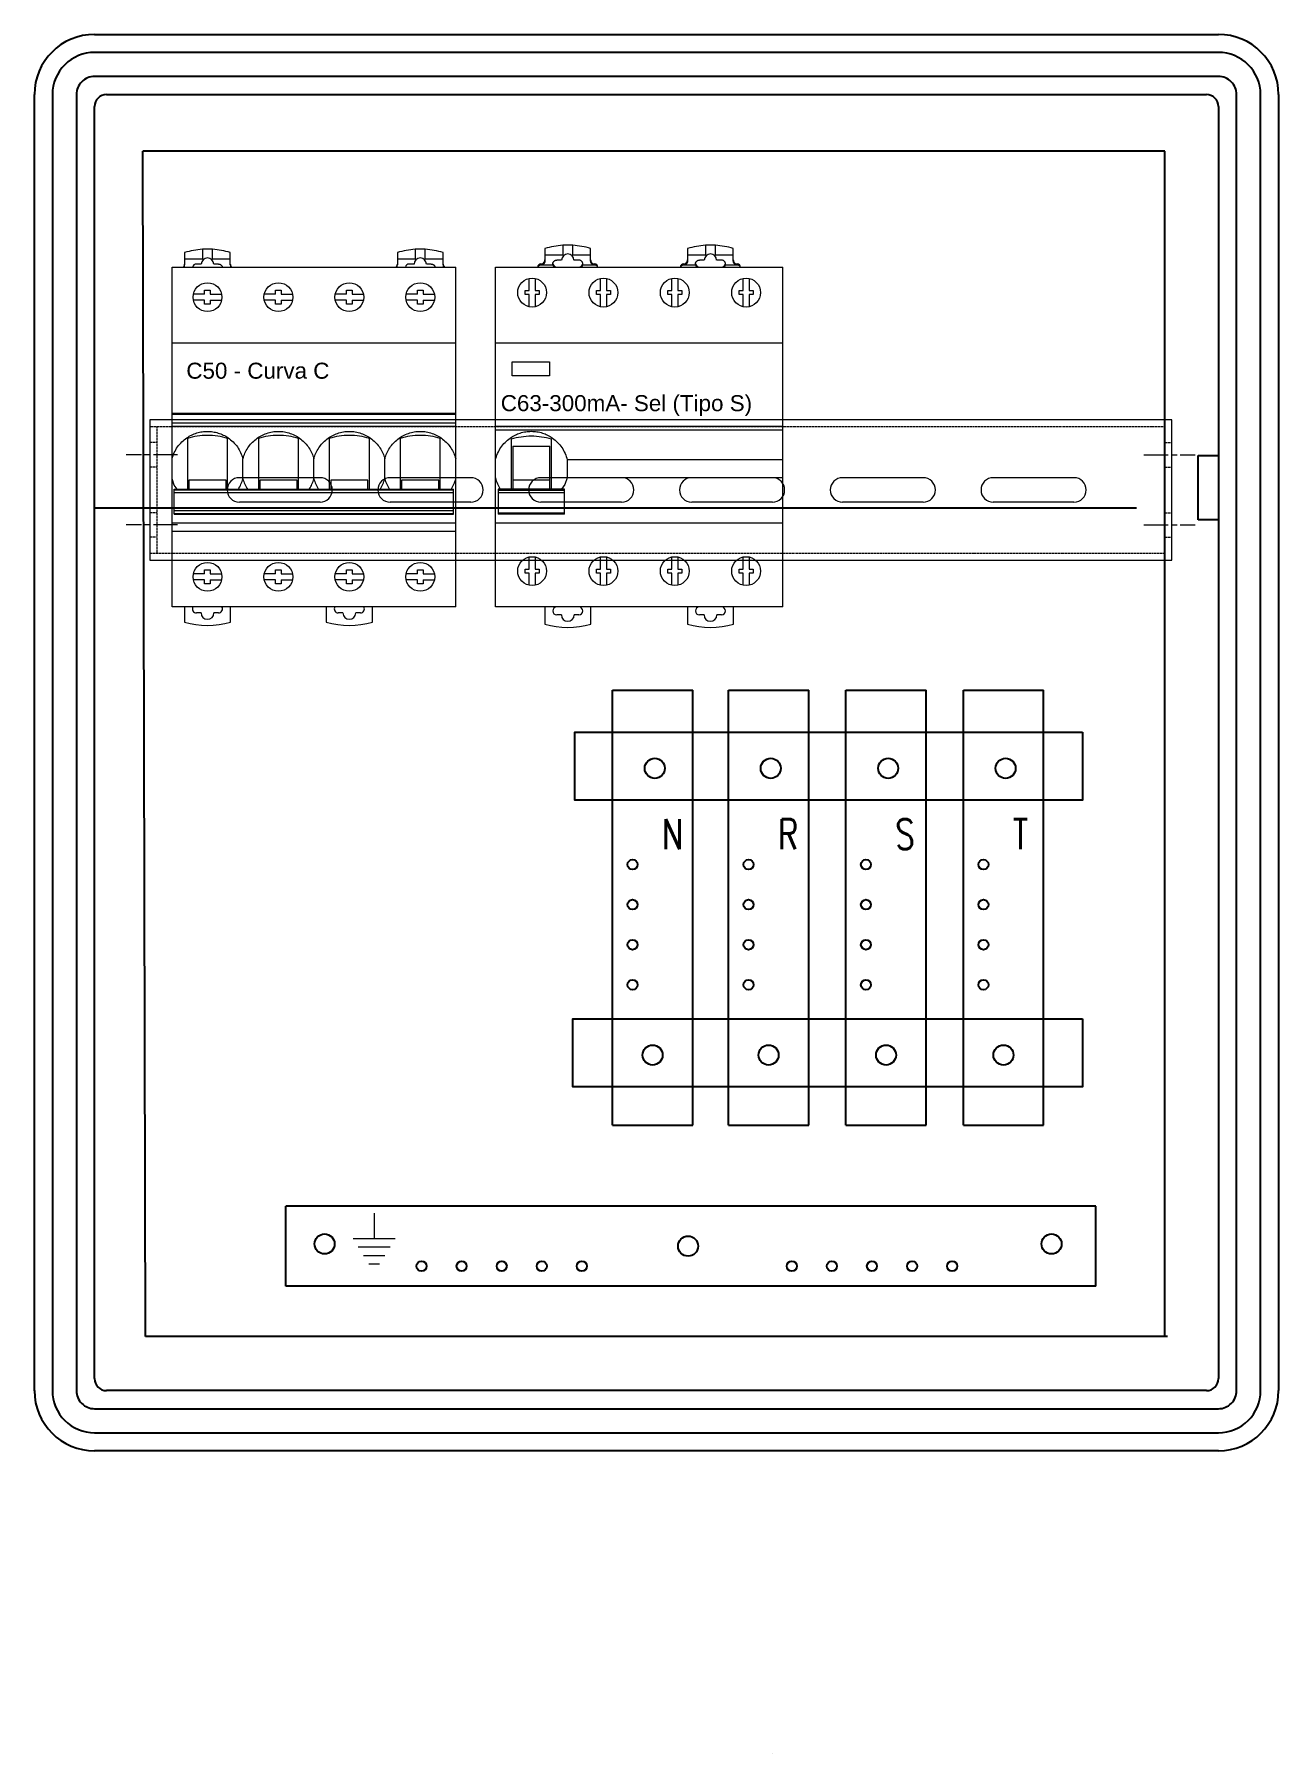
# Model space of a CAD drawing. Header units: millimetres. Extents: x 8199 to 54578, y -26210 to 18307.
# Drawn here: x 45017.4 to 45327.9, y -14954 to -14524.8 of the extents above; entities that cross this region are included whole.
import ezdxf

# ---------------------------------------------------------------- set-up
doc = ezdxf.new("R2010")
doc.units = ezdxf.units.MM
doc.header["$MEASUREMENT"] = 0
doc.linetypes.add('AM_ISO08W050x2', pattern=[9, 6, -0.75, 1.5, -0.75])
doc.linetypes.add('HIDDEN', pattern=[0.375, 0.25, -0.125])
for name, color, linetype, lineweight in [('Centros', 253, 'AM_ISO08W050x2', 15), ('ELECT-FUERZA-MOTRIZ', 170, 'Continuous', 20), ('Ocultas', 252, 'HIDDEN', 15), ('Perfil C1', 50, 'Continuous', 15), ('TEXTO', 1, 'Continuous', 30)]:
    doc.layers.add(name, color=color, linetype=linetype, lineweight=lineweight)
for name, color, linetype in [('DIBUJO', 4, 'Continuous'), ('ELECT - UNIFILAR - CONDUCTOR', 150, 'Continuous'), ('PDF_0', 7, 'Continuous')]:
    doc.layers.add(name, color=color, linetype=linetype)
doc.styles.add('Annotative', font='arial.ttf')
doc.styles.add('ROMANS', font='simplex.shx')

# ---------------------------------------------------------------- blocks, each defined once
blk = doc.blocks.new('A$C41F979FE')
at = {"layer": 'Centros'}
for p, q in [((12.78, 26.25), (0, 26.25)), ((253.95, 26.25), (266.73, 26.25)), ((12.78, 8.75), (0, 8.75)), ((253.95, 8.75), (266.73, 8.75))]:
    blk.add_line(p, q, dxfattribs=at)
at = {"layer": 'Ocultas'}
for p, q in [((259.12, 33.25), (5.87, 33.25)), ((7.62, 33.25), (7.62, 1.75)), ((259.12, 1.75), (259.12, 33.25)), ((7.62, 29.31), (5.87, 29.31)), ((259.12, 29.31), (260.87, 29.31)), ((7.62, 23.19), (5.87, 23.19)), ((259.12, 23.19), (260.87, 23.19)), ((7.62, 11.81), (5.87, 11.81)), ((259.12, 11.81), (260.87, 11.81)), ((7.62, 5.69), (5.87, 5.69)), ((259.12, 5.69), (260.87, 5.69)), ((5.87, 1.75), (259.12, 1.75))]:
    blk.add_line(p, q, dxfattribs=at)
at = {"layer": 'Perfil C1'}
for p, q in [((260.87, 35), (5.87, 35)), ((5.87, 35), (5.87, 0)), ((260.87, 0), (260.87, 35)), ((48.35, 20.56), (28.23, 20.56)), ((85.98, 20.56), (65.85, 20.56)), ((123.6, 20.56), (103.48, 20.56)), ((161.23, 20.56), (141.1, 20.56)), ((198.85, 20.56), (178.73, 20.56)), ((236.48, 20.56), (216.35, 20.56)), ((48.35, 14.44), (28.23, 14.44)), ((85.98, 14.44), (65.85, 14.44)), ((123.6, 14.44), (103.48, 14.44)), ((161.23, 14.44), (141.1, 14.44)), ((198.85, 14.44), (178.73, 14.44)), ((236.48, 14.44), (216.35, 14.44)), ((5.87, 0), (260.87, 0))]:
    blk.add_line(p, q, dxfattribs=at)
for centre, start, end in [((28.23, 17.5), 90, 270), ((48.35, 17.5), 270, 90), ((65.85, 17.5), 90, 270), ((85.98, 17.5), 270, 90), ((103.48, 17.5), 90, 270), ((123.6, 17.5), 270, 90), ((141.1, 17.5), 90, 270), ((161.23, 17.5), 270, 90), ((178.73, 17.5), 90, 270), ((198.85, 17.5), 270, 90), ((216.35, 17.5), 90, 270), ((236.48, 17.5), 270, 90)]:
    blk.add_arc(centre, 3.06, start, end, dxfattribs=at)
blk = doc.blocks.new('Puesta a tierra')
for p, q in [((0, 0), (0, -120)), ((-100, -120), (100, -120)), ((-75, -160), (75, -160)), ((-50, -200), (50, -200)), ((-25, -240), (25, -240))]:
    blk.add_line(p, q)
blk = doc.blocks.new('Termica 4P')
at = {"layer": 'ELECT-FUERZA-MOTRIZ', "color": 7, "linetype": 'Continuous'}
for p, q in [((7.6, 4.46), (7.6, 2)), ((10.1, 2), (10.1, 4.46)), ((60.7, 4.46), (60.7, 2)), ((63.2, 2), (63.2, 4.46)), ((0, -84.8), (0, 0)), ((0, 0), (70.8, 0)), ((3.15, 3.64), (3.15, 2)), ((3.15, 2), (3.15, 0.57)), ((7.6, 2), (3.15, 2)), ((7.3, 0.77), (6.1, 0.77)), ((14.55, 2), (10.1, 2)), ((11.6, 0.77), (10.4, 0.77)), ((14.55, 2), (14.55, 3.65)), ((14.55, 0.57), (14.55, 2)), ((56.25, 3.64), (56.25, 2)), ((56.25, 2), (56.25, 0.57)), ((60.7, 2), (56.25, 2)), ((60.4, 0.77), (59.2, 0.77)), ((67.65, 2), (63.2, 2)), ((64.7, 0.77), (63.5, 0.77)), ((67.65, 2), (67.65, 3.65)), ((67.65, 0.57), (67.65, 2)), ((70.8, -84.8), (70.8, 0)), ((8.15, -6.73), (5.33, -6.73)), ((8.15, -8.23), (5.33, -8.23)), ((8.15, -6.73), (8.15, -5.73)), ((8.15, -5.73), (9.55, -5.73)), ((8.15, -9.23), (8.15, -8.23)), ((9.55, -5.73), (9.55, -6.73)), ((9.55, -6.73), (12.37, -6.73)), ((9.55, -8.23), (9.55, -9.23)), ((9.55, -8.23), (12.37, -8.23)), ((25.85, -6.73), (23.03, -6.73)), ((25.85, -8.23), (23.03, -8.23)), ((25.85, -6.73), (25.85, -5.73)), ((25.85, -5.73), (27.25, -5.73)), ((25.85, -9.23), (25.85, -8.23)), ((27.25, -5.73), (27.25, -6.73)), ((27.25, -6.73), (30.07, -6.73)), ((27.25, -8.23), (27.25, -9.23)), ((27.25, -8.23), (30.07, -8.23)), ((43.55, -6.73), (40.73, -6.73)), ((43.55, -8.23), (40.73, -8.23)), ((43.55, -6.73), (43.55, -5.73)), ((43.55, -5.73), (44.95, -5.73)), ((43.55, -9.23), (43.55, -8.23)), ((44.95, -5.73), (44.95, -6.73)), ((44.95, -6.73), (47.77, -6.73)), ((44.95, -8.23), (44.95, -9.23)), ((44.95, -8.23), (47.77, -8.23)), ((61.25, -6.73), (58.43, -6.73)), ((61.25, -8.23), (58.43, -8.23)), ((61.25, -6.73), (61.25, -5.73)), ((61.25, -5.73), (62.65, -5.73)), ((61.25, -9.23), (61.25, -8.23)), ((62.65, -5.73), (62.65, -6.73)), ((62.65, -6.73), (65.47, -6.73)), ((62.65, -8.23), (62.65, -9.23)), ((62.65, -8.23), (65.47, -8.23)), ((9.55, -9.23), (8.15, -9.23)), ((27.25, -9.23), (25.85, -9.23)), ((44.95, -9.23), (43.55, -9.23)), ((62.65, -9.23), (61.25, -9.23)), ((0, -18.9), (70.8, -18.9)), ((0, -36.4), (70.8, -36.4)), ((70.8, -36.8), (0, -36.8)), ((70.8, -38.9), (0, -38.9)), ((0, -39.7), (70.8, -39.7)), ((3.85, -42.76), (3.85, -55.38)), ((13.85, -55.38), (13.85, -42.76)), ((21.55, -42.76), (21.55, -55.38)), ((31.55, -55.38), (31.55, -42.76)), ((39.25, -42.76), (39.25, -55.38)), ((49.25, -55.66), (49.25, -42.76)), ((56.95, -42.76), (56.95, -55.38)), ((66.95, -55.66), (66.95, -42.76)), ((17.7, -52.82), (17.7, -47.82)), ((35.4, -52.82), (35.4, -47.82)), ((53.1, -52.82), (53.1, -47.82)), ((0.55, -61.67), (0.55, -55.38)), ((0.55, -55.38), (70.25, -55.38)), ((70.25, -55.66), (0.55, -55.66)), ((4.2, -53.14), (4.2, -55.38)), ((13.5, -53.14), (4.2, -53.14)), ((13.5, -55.38), (13.5, -53.14)), ((21.9, -53.14), (21.9, -55.38)), ((31.2, -53.14), (21.9, -53.14)), ((31.2, -55.38), (31.2, -53.14)), ((48.9, -53.14), (39.6, -53.14)), ((39.6, -53.14), (39.6, -55.38)), ((48.9, -55.38), (48.9, -53.14)), ((66.6, -53.14), (57.3, -53.14)), ((57.3, -53.14), (57.3, -55.38)), ((66.6, -55.38), (66.6, -53.14)), ((70.25, -61.67), (70.25, -55.38)), ((0.55, -56.23), (70.25, -56.23)), ((70.8, -63.9), (0, -63.9)), ((70.25, -60.85), (0.55, -60.85)), ((0.55, -61.47), (70.25, -61.47)), ((0.55, -61.67), (70.25, -61.67)), ((0, -65.91), (70.8, -65.91)), ((8.15, -76.55), (5.33, -76.55)), ((8.15, -75.55), (9.55, -75.55)), ((8.15, -76.55), (8.15, -75.55)), ((9.55, -75.55), (9.55, -76.55)), ((9.55, -76.55), (12.37, -76.55)), ((25.85, -76.55), (23.03, -76.55)), ((25.85, -75.55), (27.25, -75.55)), ((25.85, -76.55), (25.85, -75.55)), ((27.25, -75.55), (27.25, -76.55)), ((27.25, -76.55), (30.07, -76.55)), ((43.55, -76.55), (40.73, -76.55)), ((43.55, -75.55), (44.95, -75.55)), ((43.55, -76.55), (43.55, -75.55)), ((44.95, -75.55), (44.95, -76.55)), ((44.95, -76.55), (47.77, -76.55)), ((61.25, -76.55), (58.43, -76.55)), ((61.25, -75.55), (62.65, -75.55)), ((61.25, -76.55), (61.25, -75.55)), ((62.65, -75.55), (62.65, -76.55)), ((62.65, -76.55), (65.47, -76.55)), ((8.15, -78.05), (5.33, -78.05)), ((8.15, -79.05), (8.15, -78.05)), ((9.55, -79.05), (8.15, -79.05)), ((9.55, -78.05), (12.37, -78.05)), ((9.55, -78.05), (9.55, -79.05)), ((25.85, -78.05), (23.03, -78.05)), ((25.85, -79.05), (25.85, -78.05)), ((27.25, -79.05), (25.85, -79.05)), ((27.25, -78.05), (30.07, -78.05)), ((27.25, -78.05), (27.25, -79.05)), ((43.55, -78.05), (40.73, -78.05)), ((43.55, -79.05), (43.55, -78.05)), ((44.95, -79.05), (43.55, -79.05)), ((44.95, -78.05), (47.77, -78.05)), ((44.95, -78.05), (44.95, -79.05)), ((61.25, -78.05), (58.43, -78.05)), ((61.25, -79.05), (61.25, -78.05)), ((62.65, -79.05), (61.25, -79.05)), ((62.65, -78.05), (65.47, -78.05)), ((62.65, -78.05), (62.65, -79.05)), ((70.8, -84.8), (0, -84.8)), ((3.1, -84.8), (3.1, -88.64)), ((14.6, -88.64), (14.6, -84.8)), ((38.5, -84.8), (38.5, -88.64)), ((50, -88.64), (50, -84.8)), ((7.25, -86.3), (6.1, -86.3)), ((11.6, -86.3), (10.45, -86.3)), ((42.65, -86.3), (41.5, -86.3)), ((47, -86.3), (45.85, -86.3))]:
    blk.add_line(p, q, dxfattribs=at)
blk.add_lwpolyline([(1.31, -55.38), (0.58, -54.39), (0, -52.82)], dxfattribs=at)
for centre in [(8.85, -7.48), (26.55, -7.48), (44.25, -7.48), (61.95, -7.48), (8.85, -77.3), (26.55, -77.3), (44.25, -77.3), (61.95, -77.3)]:
    blk.add_circle(centre, 3.6, dxfattribs=at)
for centre, radius, start, end in [((8.87, -14.85), 19.35, 93.7668, 107.1978), ((8.87, -14.85), 19.35, 86.3591, 93.7668), ((8.87, -14.85), 19.35, 72.9337, 86.3591), ((61.97, -14.85), 19.35, 93.7668, 107.1978), ((61.97, -14.85), 19.35, 86.3591, 93.7668), ((61.97, -14.85), 19.35, 72.9337, 86.3591), ((2.15, 0.79), 0.997, 308.5162, 347.0951), ((2.15, 0.57), 1, 325.1415, 0.0506), ((2.15, 0.79), 0.998, 347.1264, 359.9848), ((6.1, -0.23), 1, 90.0557, 166.5261), ((15.55, 0.79), 0.997, 180.0151, 192.9369), ((15.55, 0.57), 1, 179.9494, 214.8585), ((15.55, 0.79), 0.997, 192.9681, 231.4837), ((55.25, 0.79), 0.997, 308.5162, 347.0951), ((55.25, 0.57), 1, 325.1415, 0.0506), ((55.25, 0.79), 0.998, 347.1264, 359.9848), ((59.2, -0.23), 1, 90.0557, 166.5261), ((68.65, 0.79), 0.997, 180.0151, 192.9369), ((68.65, 0.57), 1, 179.9494, 214.8585), ((68.65, 0.79), 0.997, 192.9681, 231.4837), ((8.68, -50.35), 9.35, 326.8959, 344.6622), ((26.71, -50.35), 9.35, 195.3353, 212.9789), ((26.38, -50.35), 9.35, 327.3842, 344.6624), ((44.41, -50.35), 9.35, 195.3352, 213.1061), ((44.09, -50.35), 9.35, 326.891, 344.6646), ((62.11, -50.35), 9.35, 195.3353, 213.1055), ((61.79, -50.35), 9.35, 326.892, 344.6645), ((6.1, -85.3), 1, 149.9962, 270), ((11.6, -85.3), 1, 270, 30.0036), ((41.5, -85.3), 1, 149.9962, 270), ((47, -85.3), 1, 270, 30.0036), ((8.85, -67.4), 22, 254.849, 285.151), ((8.85, -86.3), 1.6, 180, 0), ((44.25, -67.4), 22, 254.849, 285.151), ((44.25, -86.3), 1.6, 180, 0)]:
    blk.add_arc(centre, radius, start, end, dxfattribs=at)
for centre in [(8.85, 0.77), (61.95, 0.77)]:
    blk.add_ellipse(centre, major_axis=(0, 1.55), ratio=0.997493, start_param=-1.570796, end_param=1.570796, dxfattribs=at)
for points, knots in [([(11.6, 0.77), (11.66, 0.77), (11.77, 0.76), (11.93, 0.72), (12.08, 0.65), (12.22, 0.56), (12.34, 0.44), (12.45, 0.31), (12.52, 0.16), (12.56, 0.05), (12.57, 0)], [0, 0, 0, 0, 0.124961, 0.249971, 0.374922, 0.49992, 0.624966, 0.750011, 0.875009, 1, 1, 1, 1]), ([(64.7, 0.77), (64.76, 0.77), (64.87, 0.76), (65.03, 0.72), (65.18, 0.65), (65.32, 0.56), (65.44, 0.44), (65.55, 0.31), (65.62, 0.16), (65.66, 0.05), (65.67, 0)], [0, 0, 0, 0, 0.124961, 0.249971, 0.374922, 0.49992, 0.624966, 0.750011, 0.875009, 1, 1, 1, 1]), ([(0, -47.82), (0.14, -47.3), (0.53, -46.27), (1.35, -44.84), (2.42, -43.59), (3.27, -42.89), (3.72, -42.58)], [0, 0, 0, 0, 0.249916, 0.499909, 0.749951, 1, 1, 1, 1]), ([(3.72, -42.58), (4.09, -42.32), (4.68, -41.98), (5.52, -41.61), (6.16, -41.38), (6.82, -41.2), (7.71, -41.03), (8.4, -40.98), (8.85, -40.98)], [0, 0, 0, 0, 0.249926, 0.374969, 0.500011, 0.625051, 0.750091, 1, 1, 1, 1]), ([(8.85, -41.99), (7.99, -41.99), (6.3, -42.12), (4.64, -42.5), (3.85, -42.76)], [0, 0, 0, 0, 0.509146, 1, 1, 1, 1]), ([(8.85, -40.98), (9.3, -40.98), (10.21, -41.05), (11.54, -41.36), (12.81, -41.86), (13.6, -42.32), (13.98, -42.57)], [0, 0, 0, 0, 0.249992, 0.499979, 0.749982, 1, 1, 1, 1]), ([(13.85, -42.76), (13.06, -42.5), (11.4, -42.12), (9.71, -41.99), (8.85, -41.99)], [0, 0, 0, 0, 0.490854, 1, 1, 1, 1]), ([(13.98, -42.57), (14.43, -42.88), (15.28, -43.58), (16.34, -44.84), (17.17, -46.26), (17.56, -47.3), (17.7, -47.82)], [0, 0, 0, 0, 0.250039, 0.50008, 0.750081, 1, 1, 1, 1]), ([(17.7, -47.82), (17.83, -47.34), (18.17, -46.4), (18.9, -45.08), (19.83, -43.89), (20.94, -42.87), (22.21, -42.05), (23.59, -41.44), (25.05, -41.07), (26.05, -40.98), (26.55, -40.98)], [0, 0, 0, 0, 0.124855, 0.249804, 0.374788, 0.499813, 0.624855, 0.749898, 0.874958, 1, 1, 1, 1]), ([(26.55, -41.99), (25.69, -41.99), (24, -42.12), (22.34, -42.5), (21.55, -42.76)], [0, 0, 0, 0, 0.509146, 1, 1, 1, 1]), ([(26.55, -40.98), (27.05, -40.98), (28.05, -41.07), (29.51, -41.44), (30.89, -42.05), (32.16, -42.87), (33.27, -43.89), (34.2, -45.08), (34.93, -46.4), (35.27, -47.34), (35.4, -47.82)], [0, 0, 0, 0, 0.125051, 0.250109, 0.375142, 0.500187, 0.625217, 0.750204, 0.875151, 1, 1, 1, 1]), ([(31.55, -42.76), (30.76, -42.5), (29.1, -42.12), (27.41, -41.99), (26.55, -41.99)], [0, 0, 0, 0, 0.490854, 1, 1, 1, 1]), ([(35.4, -47.82), (35.53, -47.34), (35.87, -46.4), (36.6, -45.08), (37.53, -43.89), (38.64, -42.87), (39.91, -42.05), (41.29, -41.44), (42.75, -41.07), (43.75, -40.98), (44.25, -40.98)], [0, 0, 0, 0, 0.124859, 0.249812, 0.374795, 0.499819, 0.624859, 0.7499, 0.874958, 1, 1, 1, 1]), ([(44.25, -41.99), (43.39, -41.99), (41.7, -42.12), (40.04, -42.5), (39.25, -42.76)], [0, 0, 0, 0, 0.509148, 1, 1, 1, 1]), ([(44.25, -40.98), (44.75, -40.98), (45.75, -41.07), (47.21, -41.44), (48.59, -42.05), (49.86, -42.87), (50.97, -43.89), (51.9, -45.08), (52.63, -46.4), (52.97, -47.34), (53.1, -47.82)], [0, 0, 0, 0, 0.125044, 0.250095, 0.375129, 0.500174, 0.625207, 0.750197, 0.875148, 1, 1, 1, 1]), ([(49.25, -42.76), (48.46, -42.5), (46.8, -42.12), (45.11, -41.99), (44.25, -41.99)], [0, 0, 0, 0, 0.490893, 1, 1, 1, 1]), ([(53.1, -47.82), (53.23, -47.34), (53.57, -46.4), (54.3, -45.08), (55.23, -43.89), (56.34, -42.87), (57.61, -42.05), (58.99, -41.44), (60.45, -41.07), (61.45, -40.98), (61.95, -40.98)], [0, 0, 0, 0, 0.124859, 0.24981, 0.374794, 0.499818, 0.624858, 0.749899, 0.874958, 1, 1, 1, 1]), ([(61.95, -41.99), (61.09, -41.99), (59.4, -42.12), (57.74, -42.5), (56.95, -42.76)], [0, 0, 0, 0, 0.509148, 1, 1, 1, 1]), ([(61.95, -40.98), (62.45, -40.98), (63.45, -41.07), (64.91, -41.44), (66.29, -42.05), (67.56, -42.87), (68.67, -43.89), (69.6, -45.08), (70.33, -46.4), (70.67, -47.34), (70.8, -47.82)], [0, 0, 0, 0, 0.125044, 0.250096, 0.37513, 0.500175, 0.625207, 0.750196, 0.875147, 1, 1, 1, 1]), ([(66.95, -42.76), (66.16, -42.5), (64.5, -42.12), (62.81, -41.99), (61.95, -41.99)], [0, 0, 0, 0, 0.490893, 1, 1, 1, 1])]:
    blk.add_open_spline(points, degree=3, knots=knots, dxfattribs=at)
at = {"layer": 'ELECT-FUERZA-MOTRIZ', "style": 'Annotative'}
blk.add_attdef('TERMICA', (3.57, -27.84), '', height=4, dxfattribs=at)
blk = doc.blocks.new('Disyunto Diferencial 4P')
at = {"layer": 'ELECT-FUERZA-MOTRIZ', "color": 0, "linetype": 'Continuous'}
for p, q in [((12.35, 4.64), (12.35, 3)), ((16.8, 5.46), (16.8, 3)), ((19.3, 3), (19.3, 5.47)), ((23.75, 3), (23.75, 4.65)), ((47.95, 4.64), (47.95, 3)), ((52.4, 5.46), (52.4, 3)), ((54.9, 3), (54.9, 5.47)), ((59.35, 3), (59.35, 4.65)), ((0, -84.8), (0, 0)), ((0, 0), (71.7, 0)), ((14.33, 0.54), (11.13, 0.54)), ((11.35, 0.57), (11.35, 0.8)), ((12.35, 3), (12.35, 1.57)), ((16.8, 3), (12.35, 3)), ((14.3, 0.77), (14.3, 0.77)), ((16.5, 1.77), (15.3, 1.77)), ((23.75, 3), (19.3, 3)), ((20.8, 1.77), (19.6, 1.77)), ((24.97, 0.54), (21.77, 0.54)), ((21.8, 0.77), (21.8, 0.77)), ((23.75, 1.57), (23.75, 3)), ((24.75, 0.57), (24.75, 0.8)), ((49.93, 0.54), (46.73, 0.54)), ((46.95, 0.57), (46.95, 0.8)), ((47.95, 3), (47.95, 1.57)), ((52.4, 3), (47.95, 3)), ((49.9, 0.77), (49.9, 0.77)), ((52.1, 1.77), (50.9, 1.77)), ((59.35, 3), (54.9, 3)), ((56.4, 1.77), (55.2, 1.77)), ((60.57, 0.54), (57.37, 0.54)), ((57.4, 0.77), (57.4, 0.77)), ((59.35, 1.57), (59.35, 3)), ((60.35, 0.57), (60.35, 0.8)), ((71.7, -84.8), (71.7, 0)), ((8.4, -5.85), (8.4, -2.82)), ((9.9, -2.82), (9.9, -5.85)), ((26.2, -5.85), (26.2, -2.82)), ((27.7, -2.82), (27.7, -5.85)), ((44, -5.85), (44, -2.82)), ((45.5, -2.82), (45.5, -5.85)), ((61.8, -5.85), (61.8, -2.82)), ((63.3, -2.82), (63.3, -5.85)), ((7.4, -6.84), (7.4, -5.85)), ((7.4, -5.85), (8.4, -5.85)), ((8.4, -6.84), (7.4, -6.84)), ((8.4, -9.87), (8.4, -6.84)), ((9.9, -5.85), (10.9, -5.85)), ((9.9, -6.84), (9.9, -9.87)), ((10.9, -6.84), (9.9, -6.84)), ((10.9, -5.85), (10.9, -6.84)), ((25.2, -6.84), (25.2, -5.85)), ((25.2, -5.85), (26.2, -5.85)), ((26.2, -6.84), (25.2, -6.84)), ((26.2, -9.87), (26.2, -6.84)), ((27.7, -5.85), (28.7, -5.85)), ((27.7, -6.84), (27.7, -9.87)), ((28.7, -6.84), (27.7, -6.84)), ((28.7, -5.85), (28.7, -6.84)), ((43, -6.84), (43, -5.85)), ((43, -5.85), (44, -5.85)), ((44, -6.84), (43, -6.84)), ((44, -9.87), (44, -6.84)), ((45.5, -5.85), (46.5, -5.85)), ((45.5, -6.84), (45.5, -9.87)), ((46.5, -6.84), (45.5, -6.84)), ((46.5, -5.85), (46.5, -6.84)), ((60.8, -6.84), (60.8, -5.85)), ((60.8, -5.85), (61.8, -5.85)), ((61.8, -6.84), (60.8, -6.84)), ((61.8, -9.87), (61.8, -6.84)), ((63.3, -5.85), (64.3, -5.85)), ((63.3, -6.84), (63.3, -9.87)), ((64.3, -6.84), (63.3, -6.84)), ((64.3, -5.85), (64.3, -6.84)), ((0, -18.9), (71.7, -18.9)), ((4.2, -27.14), (4.2, -23.64)), ((4.2, -23.64), (13.5, -23.64)), ((13.5, -23.64), (13.5, -27.14)), ((13.5, -27.14), (4.2, -27.14)), ((71.7, -39.78), (0, -39.78)), ((0, -40.6), (71.7, -40.6)), ((3.95, -42.96), (3.95, -55.39)), ((4.3, -44.67), (4.3, -55.39)), ((4.3, -44.67), (13.6, -44.67)), ((13.6, -55.39), (13.6, -44.67)), ((13.95, -55.39), (13.95, -42.96)), ((17.9, -48.09), (17.9, -52.6)), ((71.7, -48.09), (17.9, -48.09)), ((0.65, -55.39), (0.65, -61.68)), ((17.25, -55.39), (0.65, -55.39)), ((0.65, -55.67), (17.25, -55.67)), ((13.6, -53.16), (4.3, -53.16)), ((17.25, -61.68), (17.25, -55.39)), ((71.7, -52.6), (17.9, -52.6)), ((0.65, -56.24), (17.25, -56.24)), ((71.7, -63.9), (0, -63.9)), ((0.65, -61.32), (17.25, -61.32)), ((17.25, -61.68), (0.65, -61.68)), ((8.4, -75.36), (8.4, -72.33)), ((9.9, -72.33), (9.9, -75.36)), ((26.2, -75.36), (26.2, -72.33)), ((27.7, -72.33), (27.7, -75.36)), ((44, -75.36), (44, -72.33)), ((45.5, -72.33), (45.5, -75.36)), ((61.8, -75.36), (61.8, -72.33)), ((63.3, -72.33), (63.3, -75.36)), ((7.4, -75.36), (8.4, -75.36)), ((7.4, -76.35), (7.4, -75.36)), ((8.4, -76.35), (7.4, -76.35)), ((8.4, -79.38), (8.4, -76.35)), ((9.9, -75.36), (10.9, -75.36)), ((10.9, -76.35), (9.9, -76.35)), ((9.9, -76.35), (9.9, -79.38)), ((10.9, -75.36), (10.9, -76.35)), ((25.2, -75.36), (26.2, -75.36)), ((25.2, -76.35), (25.2, -75.36)), ((26.2, -76.35), (25.2, -76.35)), ((26.2, -79.38), (26.2, -76.35)), ((27.7, -75.36), (28.7, -75.36)), ((28.7, -76.35), (27.7, -76.35)), ((27.7, -76.35), (27.7, -79.38)), ((28.7, -75.36), (28.7, -76.35)), ((43, -75.36), (44, -75.36)), ((43, -76.35), (43, -75.36)), ((44, -76.35), (43, -76.35)), ((44, -79.38), (44, -76.35)), ((45.5, -75.36), (46.5, -75.36)), ((46.5, -76.35), (45.5, -76.35)), ((45.5, -76.35), (45.5, -79.38)), ((46.5, -75.36), (46.5, -76.35)), ((60.8, -75.36), (61.8, -75.36)), ((60.8, -76.35), (60.8, -75.36)), ((61.8, -76.35), (60.8, -76.35)), ((61.8, -79.38), (61.8, -76.35)), ((63.3, -75.36), (64.3, -75.36)), ((64.3, -76.35), (63.3, -76.35)), ((63.3, -76.35), (63.3, -79.38)), ((64.3, -75.36), (64.3, -76.35)), ((71.7, -84.8), (0, -84.8)), ((12.3, -84.8), (12.3, -89.14)), ((23.8, -89.14), (23.8, -84.8)), ((47.9, -84.8), (47.9, -89.14)), ((59.4, -89.14), (59.4, -84.8)), ((16.45, -86.8), (15.3, -86.8)), ((20.8, -86.8), (19.65, -86.8)), ((52.05, -86.8), (50.9, -86.8)), ((56.4, -86.8), (55.25, -86.8))]:
    blk.add_line(p, q, dxfattribs=at)
blk.add_lwpolyline([(17.9, -52.6), (17.33, -54.25), (16.52, -55.39)], dxfattribs=at)
for centre in [(9.15, -6.34), (26.95, -6.34), (44.75, -6.34), (62.55, -6.34), (9.15, -75.86), (26.95, -75.86), (44.75, -75.86), (62.55, -75.86)]:
    blk.add_circle(centre, 3.6, dxfattribs=at)
for centre, radius, start, end in [((18.07, -13.84), 19.35, 93.7668, 107.1978), ((18.07, -13.85), 19.35, 86.3591, 93.7668), ((18.07, -13.84), 19.35, 72.9337, 86.3591), ((53.67, -13.84), 19.35, 93.7668, 107.1978), ((53.67, -13.85), 19.35, 86.3591, 93.7668), ((53.67, -13.84), 19.35, 72.9337, 86.3591), ((11.35, 0), 0.799, 89.9232, 179.921), ((11.35, -0.23), 0.799, 105.7191, 162.5797), ((11.35, -0.23), 0.798, 89.9978, 105.8274), ((11.35, 1.8), 0.999, 269.9454, 347.0414), ((11.35, 1.8), 0.997, 347.1163, 359.9879), ((15.31, 0.77), 1.01, 180.0325, 193.2632), ((15.3, 1), 0.997, 186.5991, 192.9366), ((15.3, 1), 0.999, 193.0148, 270.0545), ((15.3, 0.77), 0.997, 193.3525, 232.1475), ((20.8, 1), 0.999, 269.9455, 346.9852), ((20.8, 0.77), 0.997, 307.8525, 346.6475), ((20.8, 1), 0.997, 347.0633, 353.3318), ((20.79, 0.77), 1.01, 346.738, 359.9678), ((24.75, 1.8), 0.997, 180.012, 192.94), ((24.75, 1.8), 0.999, 193.0148, 270.0545), ((24.75, 0), 0.799, 0.079, 90.0768), ((24.75, -0.23), 0.798, 74.1717, 90.003), ((24.75, -0.23), 0.799, 17.4202, 74.281), ((46.95, 0), 0.799, 89.9232, 179.921), ((46.95, -0.23), 0.799, 105.7191, 162.5797), ((46.95, -0.23), 0.798, 89.9978, 105.8274), ((46.95, 1.8), 0.999, 269.9454, 347.0414), ((46.95, 1.8), 0.997, 347.1163, 359.9879), ((50.91, 0.77), 1.01, 180.0325, 193.2632), ((50.9, 1), 0.997, 186.5991, 192.9366), ((50.9, 1), 0.999, 193.0148, 270.0545), ((50.9, 0.77), 0.997, 193.3525, 232.1475), ((56.4, 1), 0.999, 269.9455, 346.9852), ((56.4, 0.77), 0.997, 307.8525, 346.6475), ((56.4, 1), 0.997, 347.0633, 353.3318), ((56.39, 0.77), 1.01, 346.738, 359.9678), ((60.35, 1.8), 0.997, 180.012, 192.94), ((60.35, 1.8), 0.999, 193.0148, 270.0545), ((60.35, 0), 0.799, 0.079, 90.0768), ((60.35, -0.23), 0.798, 74.1717, 90.003), ((60.35, -0.23), 0.799, 17.4202, 74.281), ((9.12, -50.37), 9.39, 193.7464, 212.5243), ((9.06, -50.4), 9.32, 212.545, 214.5618), ((15.3, -85.8), 1, 90, 270), ((20.8, -85.8), 1, 270, 90), ((50.9, -85.8), 1, 90, 270), ((56.4, -85.8), 1, 270, 90), ((18.05, -67.9), 22, 254.849, 285.151), ((18.05, -86.8), 1.6, 180, 0), ((53.65, -67.9), 22, 254.849, 285.151), ((53.65, -86.8), 1.6, 180, 0)]:
    blk.add_arc(centre, radius, start, end, dxfattribs=at)
for centre in [(18.05, 1.77), (53.65, 1.77)]:
    blk.add_ellipse(centre, major_axis=(0, 1.55), ratio=0.997493, start_param=-1.570796, end_param=1.570796, dxfattribs=at)
for points, knots in [([(12.35, 1.57), (12.35, 1.51), (12.34, 1.37), (12.28, 1.18), (12.19, 1.01), (12.06, 0.86), (11.91, 0.73), (11.74, 0.64), (11.55, 0.58), (11.42, 0.57), (11.35, 0.57)], [0, 0, 0, 0, 0.124989, 0.250006, 0.374999, 0.500006, 0.625011, 0.750004, 0.875016, 1, 1, 1, 1]), ([(14.3, 0.77), (14.3, 0.83), (14.31, 0.97), (14.37, 1.15), (14.46, 1.33), (14.59, 1.48), (14.74, 1.61), (14.91, 1.7), (15.1, 1.76), (15.23, 1.77), (15.3, 1.77)], [0, 0, 0, 0, 0.124987, 0.250005, 0.374997, 0.500002, 0.625006, 0.749999, 0.875014, 1, 1, 1, 1]), ([(21.8, 0.77), (21.8, 0.83), (21.79, 0.97), (21.73, 1.15), (21.64, 1.33), (21.51, 1.48), (21.36, 1.61), (21.19, 1.7), (21, 1.76), (20.87, 1.77), (20.8, 1.77)], [0, 0, 0, 0, 0.124994, 0.250027, 0.37502, 0.500043, 0.625039, 0.750004, 0.875015, 1, 1, 1, 1]), ([(24.75, 0.57), (24.68, 0.57), (24.55, 0.58), (24.36, 0.64), (24.19, 0.73), (24.04, 0.86), (23.91, 1.01), (23.82, 1.18), (23.76, 1.37), (23.75, 1.51), (23.75, 1.57)], [0, 0, 0, 0, 0.124988, 0.250005, 0.374998, 0.500004, 0.625009, 0.750002, 0.875014, 1, 1, 1, 1]), ([(47.95, 1.57), (47.95, 1.51), (47.94, 1.37), (47.88, 1.18), (47.79, 1.01), (47.66, 0.86), (47.51, 0.73), (47.34, 0.64), (47.15, 0.58), (47.02, 0.57), (46.95, 0.57)], [0, 0, 0, 0, 0.124989, 0.250006, 0.374999, 0.500006, 0.625011, 0.750004, 0.875016, 1, 1, 1, 1]), ([(49.9, 0.77), (49.9, 0.83), (49.91, 0.97), (49.97, 1.15), (50.06, 1.33), (50.19, 1.48), (50.34, 1.61), (50.51, 1.7), (50.7, 1.76), (50.83, 1.77), (50.9, 1.77)], [0, 0, 0, 0, 0.124987, 0.250005, 0.374997, 0.500002, 0.625006, 0.749999, 0.875014, 1, 1, 1, 1]), ([(57.4, 0.77), (57.4, 0.83), (57.39, 0.97), (57.33, 1.15), (57.24, 1.33), (57.11, 1.48), (56.96, 1.61), (56.79, 1.7), (56.6, 1.76), (56.47, 1.77), (56.4, 1.77)], [0, 0, 0, 0, 0.124994, 0.250027, 0.37502, 0.500043, 0.625039, 0.750004, 0.875015, 1, 1, 1, 1]), ([(60.35, 0.57), (60.28, 0.57), (60.15, 0.58), (59.96, 0.64), (59.79, 0.73), (59.64, 0.86), (59.51, 1.01), (59.42, 1.18), (59.36, 1.37), (59.35, 1.51), (59.35, 1.57)], [0, 0, 0, 0, 0.124988, 0.250005, 0.374998, 0.500004, 0.625009, 0.750002, 0.875014, 1, 1, 1, 1]), ([(0, -48.09), (0.13, -47.54), (0.5, -46.48), (1.31, -45), (2.38, -43.69), (3.24, -42.96), (3.7, -42.64)], [0, 0, 0, 0, 0.249797, 0.499776, 0.749848, 1, 1, 1, 1]), ([(3.7, -42.64), (4.08, -42.37), (4.88, -41.89), (6.18, -41.36), (7.55, -41.04), (8.48, -40.97), (8.95, -40.97)], [0, 0, 0, 0, 0.249994, 0.499959, 0.750009, 1, 1, 1, 1]), ([(8.95, -40.97), (9.42, -40.97), (10.35, -41.04), (11.72, -41.36), (13.02, -41.89), (13.82, -42.37), (14.2, -42.64)], [0, 0, 0, 0, 0.24999, 0.500046, 0.750014, 1, 1, 1, 1]), ([(14.2, -42.64), (14.66, -42.96), (15.52, -43.69), (16.59, -45), (17.4, -46.48), (17.77, -47.54), (17.9, -48.09)], [0, 0, 0, 0, 0.250146, 0.500221, 0.750203, 1, 1, 1, 1])]:
    blk.add_open_spline(points, degree=3, knots=knots, dxfattribs=at)
for points in [[(8.95, -42.2), (7.22, -42.2), (5.48, -42.47), (3.95, -42.96)], [(13.95, -42.96), (12.42, -42.47), (10.68, -42.2), (8.95, -42.2)]]:
    blk.add_open_spline(points, degree=3, dxfattribs=at)
at = {"layer": 'ELECT-FUERZA-MOTRIZ', "style": 'Annotative'}
blk.add_attdef('TIPO', (1.32, -35.94), '', height=4, dxfattribs=at)

msp = doc.modelspace()

# ---------------------------------------------------------------- linework, layer by layer
at = {"color": 26, "ltscale": 0.2}
for centre, radius in [((45172.24263, -14708.02535), 2.5), ((45201.17802, -14708.02535), 2.5), ((45230.47954, -14708.02535), 2.5), ((45259.78089, -14708.02535), 2.5), ((45166.70753, -14732.04763), 1.25), ((45195.64292, -14732.04763), 1.25), ((45224.94444, -14732.04763), 1.25), ((45254.24579, -14732.04763), 1.25), ((45166.70753, -14742.04763), 1.25), ((45195.64292, -14742.04763), 1.25), ((45224.94444, -14742.04763), 1.25), ((45254.24579, -14742.04763), 1.25), ((45166.70753, -14752.04763), 1.25), ((45195.64292, -14752.04763), 1.25), ((45224.94444, -14752.04763), 1.25), ((45254.24579, -14752.04763), 1.25), ((45166.70753, -14762.04763), 1.25), ((45195.64292, -14762.04763), 1.25), ((45224.94444, -14762.04763), 1.25), ((45254.24579, -14762.04763), 1.25), ((45171.70753, -14779.58943), 2.5), ((45171.70753, -14779.58943), 2.5), ((45200.64292, -14779.58943), 2.5), ((45200.64292, -14779.58943), 2.5), ((45229.94444, -14779.58943), 2.5), ((45229.94444, -14779.58943), 2.5), ((45259.24579, -14779.58943), 2.5), ((45259.24579, -14779.58943), 2.5), ((45089.84802, -14826.75627), 2.5), ((45180.54988, -14827.29137), 2.5), ((45271.25173, -14826.75627), 2.5), ((45114.04303, -14832.29137), 1.25), ((45124.04303, -14832.29137), 1.25), ((45134.04303, -14832.29137), 1.25), ((45144.04303, -14832.29137), 1.25), ((45154.04303, -14832.29137), 1.25), ((45206.44028, -14832.29137), 1.25), ((45216.44028, -14832.29137), 1.25), ((45226.44028, -14832.29137), 1.25), ((45236.44028, -14832.29137), 1.25), ((45246.44028, -14832.29137), 1.25)]:
    msp.add_circle(centre, radius, dxfattribs=at)
at = {"layer": 'DIBUJO', "color": 34}
for p, q in [((45161.70753, -14797.05969), (45161.70753, -14688.55448)), ((45161.70753, -14688.55448), (45181.70753, -14688.55448)), ((45161.70753, -14797.05969), (45161.70753, -14688.55448)), ((45161.70753, -14688.55448), (45181.70753, -14688.55448)), ((45181.70753, -14797.05969), (45181.70753, -14688.55448)), ((45190.64292, -14797.05969), (45190.64292, -14688.55448)), ((45190.64292, -14688.55448), (45210.64292, -14688.55448)), ((45210.64292, -14797.05969), (45210.64292, -14688.55448)), ((45219.94444, -14797.05969), (45219.94444, -14688.55448)), ((45219.94444, -14688.55448), (45239.94444, -14688.55448)), ((45239.94444, -14797.05969), (45239.94444, -14688.55448)), ((45249.24579, -14797.05969), (45249.24579, -14688.55448)), ((45249.24579, -14688.55448), (45269.24579, -14688.55448)), ((45269.24579, -14797.05969), (45269.24579, -14688.55448)), ((45161.70753, -14797.05969), (45181.70753, -14797.05969)), ((45190.64292, -14797.05969), (45210.64292, -14797.05969)), ((45219.94444, -14797.05969), (45239.94444, -14797.05969)), ((45249.24579, -14797.05969), (45269.24579, -14797.05969)), ((45080.15134, -14837.29137), (45080.15134, -14817.29137)), ((45282.27125, -14817.29137), (45080.15134, -14817.29137)), ((45080.15134, -14837.29137), (45080.15134, -14817.29137)), ((45282.27125, -14837.29137), (45282.27125, -14817.29137)), ((45282.27125, -14837.29137), (45080.15134, -14837.29137)), ((45282.27125, -14837.29137), (45080.15134, -14837.29137))]:
    msp.add_line(p, q, dxfattribs=at)
at = {"layer": 'DIBUJO', "ltscale": 6e-05}
for points in [[(45279.00516, -14699.0155), (45279.00516, -14715.99073), (45152.31084, -14715.99073), (45152.31084, -14699.0155)], [(45279.00516, -14770.57959), (45279.00516, -14787.55482), (45151.77574, -14787.55482), (45151.77574, -14770.57959)]]:
    msp.add_lwpolyline(points, close=True, dxfattribs=at)
at = {"layer": 'ELECT - UNIFILAR - CONDUCTOR'}
msp.add_line((45032.45782, -14642.99585), (45292.45782, -14642.99585), dxfattribs=at)
at = {"layer": 'PDF_0', "lineweight": 25}
for p, q in [((45032.45791, -14524.82006), (45312.88307, -14524.82006)), ((45312.91105, -14529.32678), (45032.4303, -14529.32678)), ((45312.91105, -14535.336), (45032.4303, -14535.336)), ((45017.43521, -14863.39305), (45017.4353, -14539.84266)), ((45021.94221, -14539.81493), (45021.94221, -14863.3917)), ((45027.95143, -14539.81493), (45027.95143, -14863.39179)), ((45032.45791, -14860.35909), (45032.45773, -14542.8473)), ((45035.46285, -14539.84278), (45309.87837, -14539.84278)), ((45312.88332, -14542.84736), (45312.88332, -14860.35891)), ((45317.38974, -14863.39275), (45317.38974, -14539.81493)), ((45323.39896, -14863.39194), (45323.39896, -14539.81493)), ((45327.90604, -14539.84278), (45327.90604, -14863.36337)), ((45307.87532, -14646.0035), (45307.87532, -14629.97919)), ((45307.87532, -14629.97925), (45312.88326, -14629.97925)), ((45312.88332, -14646.0035), (45307.87538, -14646.0035)), ((45309.87837, -14863.36337), (45035.46303, -14863.36361)), ((45032.4303, -14867.87045), (45312.91105, -14867.87045)), ((45032.43036, -14873.87967), (45312.88332, -14873.87967)), ((45312.88332, -14878.38615), (45032.45779, -14878.38597))]:
    msp.add_line(p, q, dxfattribs=at)
at = {"layer": 'PDF_0', "color": 240, "lineweight": 25, "true_color": 0xed1f24}
for p, q in [((45045.17061, -14849.84278), (45044.47635, -14553.97009)), ((45299.47635, -14849.84278), (45299.47635, -14553.97009))]:
    msp.add_line(p, q, dxfattribs=at)
at = {"layer": 'PDF_0', "color": 1, "lineweight": 25}
for p, q in [((45299.47635, -14553.97009), (45044.47635, -14553.97009)), ((45300.17061, -14849.84278), (45045.17061, -14849.84278))]:
    msp.add_line(p, q, dxfattribs=at)
at = {"layer": 'PDF_0', "lineweight": 0}
msp.add_line((45201.63817, -14953.97009), (45201.63817, -14953.97009), dxfattribs=at)
at = {"layer": 'PDF_0', "color": 240, "lineweight": 0, "true_color": 0xed1f24}
msp.add_line((45201.63817, -14953.97009), (45201.63817, -14953.97009), dxfattribs=at)
at = {"layer": 'PDF_0', "lineweight": 25}
for centre, radius, start, end in [((45032.45795, -14539.84271), 15.02265, 90.0001779, 179.9998221), ((45312.88315, -14539.84295), 15.02289, 0.0006388, 90.0002829), ((45032.43024, -14539.81481), 10.48803, 89.9996881, 180.000642), ((45312.91101, -14539.81472), 10.48794, 359.9988629, 89.9998169), ((45032.43022, -14539.81479), 4.47879, 89.999031, 180.0017418), ((45312.91142, -14539.81432), 4.47832, 359.9921513, 90.0047572), ((45035.46277, -14542.84783), 3.00505, 89.9984915, 179.9899882), ((45309.87872, -14542.84738), 3.0046, 0.0003326, 90.0065797), ((45035.46295, -14860.35856), 3.00505, 180.0100118, 270.0015085), ((45309.87839, -14860.35844), 3.00493, 269.9996434, 359.9911401), ((45032.45783, -14863.36332), 15.02265, 180.0001779, 269.9998221), ((45032.43048, -14863.3914), 10.48828, 179.9983679, 269.9993218), ((45032.43043, -14863.39145), 4.479, 179.9955533, 269.998264), ((45312.88324, -14863.36335), 15.0228, 270.0002931, 359.9999373), ((45312.91121, -14863.39192), 4.47853, 269.9979477, 0.0105537), ((45312.9108, -14863.39152), 10.48816, 270.0013383, 0.0022922)]:
    msp.add_arc(centre, radius, start, end, dxfattribs=at)

# ---------------------------------------------------------------- block references
msp.add_blockref('A$C41F979FE', (45040.36096, -14656.03162))
at = {"layer": 'ELECT-FUERZA-MOTRIZ', "color": 0}
msp.add_blockref('Disyunto Diferencial 4P', (45132.48623, -14582.9316), dxfattribs=at).add_auto_attribs({'TIPO': 'C63-300mA- Sel (Tipo S)'})
at = {"layer": 'ELECT-FUERZA-MOTRIZ', "xscale": 0.052734375, "yscale": 0.052734375, "zscale": 0.052734375}
msp.add_blockref('Puesta a tierra', (45102.22312, -14819.06564), dxfattribs=at)
at = {"layer": 'TEXTO'}
msp.add_blockref('Termica 4P', (45051.7732, -14582.9316), dxfattribs=at).add_auto_attribs({'TERMICA': 'C50 - Curva C'})

# ---------------------------------------------------------------- texts
at = {"layer": 'TEXTO', "color": 3, "linetype": 'Continuous', "style": 'ROMANS', "width": 0.75}
for s, p in [('N', (45174.03333, -14728.2145)), ('R', (45202.96872, -14728.2145)), ('S', (45232.27024, -14728.2145)), ('T', (45261.57159, -14728.2145))]:
    msp.add_text(s, height=7.5, dxfattribs=at).set_placement(p)

doc.saveas('drawing.dxf')
